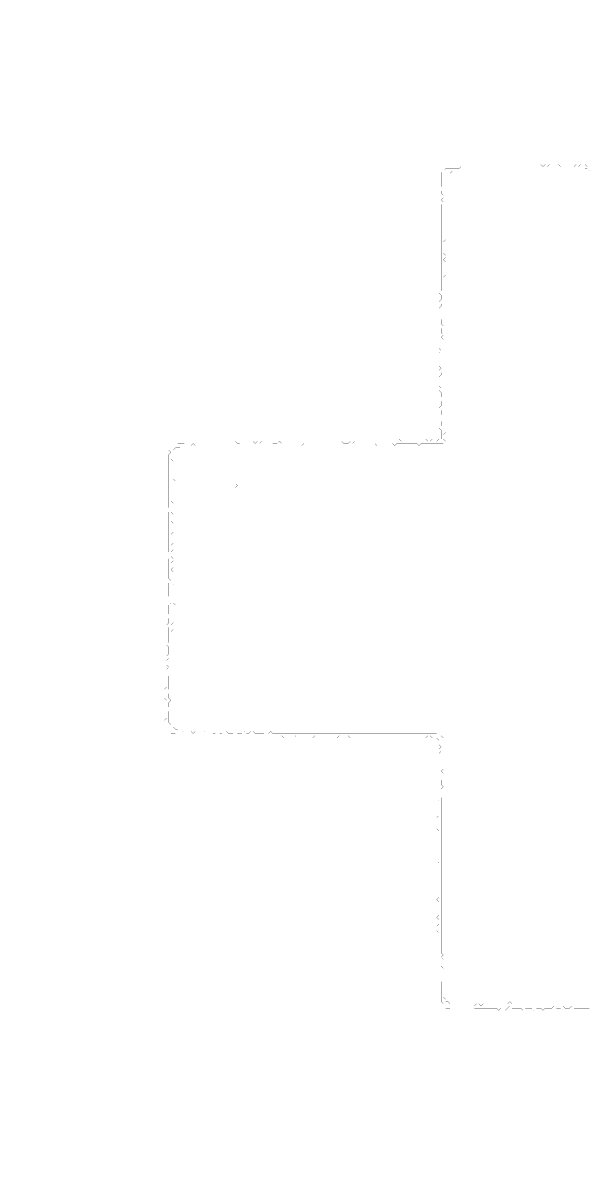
# Model space of a CAD drawing. Header units: metres. Extents: x 0 to 4981, y -4981 to 0.
# Drawn here: x 0 to 2490, y -4981 to 0 of the extents above; entities that cross this region are included whole.
import ezdxf

# ---------------------------------------------------------------- set-up
doc = ezdxf.new("R2010")
doc.units = ezdxf.units.M
doc.layers.add('conductor', color=1, linetype='Continuous')
doc.layers.add('substrate', color=5, linetype='Continuous')

msp = doc.modelspace()

# ---------------------------------------------------------------- linework, layer by layer
at = {"layer": 'conductor', "const_width": 0.5}
msp.add_lwpolyline([(2495, -653), (2485.3, -643.2), (2475.5, -643.2), (2465.8, -653), (2456, -653), (2446.3, -653), (2436.5, -653), (2426.8, -653), (2417, -653), (2407.3, -653), (2397.5, -653), (2387.8, -653), (2378, -653), (2368.3, -653), (2358.6, -653), (2348.8, -653), (2339.1, -653), (2329.3, -653), (2319.6, -653), (2309.8, -653), (2300.1, -653), (2290.3, -653), (2280.6, -653), (2270.8, -653), (2261.1, -653), (2251.3, -653), (2241.6, -653), (2231.9, -653), (2222.1, -653), (2212.4, -653), (2202.6, -653), (2192.9, -653), (2183.1, -653), (2173.4, -653), (2163.6, -653), (2153.9, -653), (2144.1, -653), (2134.4, -653), (2124.6, -653), (2114.9, -653), (2105.2, -653), (2095.4, -653), (2085.7, -653), (2075.9, -653), (2066.2, -653), (2056.4, -653), (2046.7, -653), (2036.9, -653), (2027.2, -653), (2017.4, -653), (2007.7, -653), (1997.9, -653), (1988.2, -653), (1978.5, -653), (1968.7, -653), (1959, -653), (1949.2, -653), (1939.5, -653), (1929.7, -653), (1920, -653), (1910.2, -653), (1900.5, -653), (1890.7, -653), (1881, -662.7), (1871.2, -662.7), (1861.5, -662.7), (1861.5, -672.5), (1861.5, -682.2), (1861.5, -692), (1861.5, -701.7), (1861.5, -711.5), (1861.5, -721.2), (1861.5, -731), (1861.5, -740.7), (1861.5, -750.4), (1861.5, -760.2), (1861.5, -769.9), (1861.5, -779.7), (1861.5, -789.4), (1861.5, -799.2), (1861.5, -808.9), (1861.5, -818.7), (1861.5, -828.4), (1861.5, -838.2), (1861.5, -847.9), (1861.5, -857.7), (1861.5, -867.4), (1861.5, -877.1), (1861.5, -886.9), (1861.5, -896.6), (1861.5, -906.4), (1861.5, -916.1), (1861.5, -925.9), (1861.5, -935.6), (1861.5, -945.4), (1861.5, -955.1), (1851.8, -964.9), (1861.5, -974.6), (1861.5, -984.4), (1861.5, -994.1), (1851.8, -1003.8), (1851.8, -1013.6), (1861.5, -1023.3), (1861.5, -1033.1), (1851.8, -1042.8), (1861.5, -1052.6), (1861.5, -1062.3), (1861.5, -1072.1), (1861.5, -1081.8), (1861.5, -1091.6), (1861.5, -1101.3), (1861.5, -1111.1), (1851.8, -1120.8), (1851.8, -1130.5), (1851.8, -1140.3), (1861.5, -1150), (1851.8, -1159.8), (1851.8, -1169.5), (1851.8, -1179.3), (1851.8, -1189), (1851.8, -1198.8), (1851.8, -1208.5), (1851.8, -1218.3), (1851.8, -1228), (1851.8, -1237.8), (1851.8, -1247.5), (1851.8, -1257.2), (1851.8, -1267), (1851.8, -1276.7), (1842, -1286.5), (1851.8, -1296.2), (1842, -1306), (1842, -1315.7), (1842, -1325.5), (1851.8, -1335.2), (1842, -1345), (1842, -1354.7), (1842, -1364.5), (1851.8, -1374.2), (1842, -1383.9), (1851.8, -1393.7), (1851.8, -1403.4), (1851.8, -1413.2), (1851.8, -1422.9), (1851.8, -1432.7), (1851.8, -1442.4), (1851.8, -1452.2), (1851.8, -1461.9), (1851.8, -1471.7), (1851.8, -1481.4), (1851.8, -1491.2), (1851.8, -1500.9), (1851.8, -1510.6), (1851.8, -1520.4), (1851.8, -1530.1), (1851.8, -1539.9), (1851.8, -1549.6), (1851.8, -1559.4), (1851.8, -1569.1), (1851.8, -1578.9), (1851.8, -1588.6), (1851.8, -1598.4), (1851.8, -1608.1), (1851.8, -1617.9), (1851.8, -1627.6), (1851.8, -1637.3), (1851.8, -1647.1), (1851.8, -1656.8), (1851.8, -1666.6), (1851.8, -1676.3), (1851.8, -1686.1), (1851.8, -1695.8), (1851.8, -1705.6), (1851.8, -1715.3), (1851.8, -1725.1), (1851.8, -1734.8), (1851.8, -1744.6), (1851.8, -1754.3), (1851.8, -1764), (1851.8, -1773.8), (1851.8, -1783.5), (1851.8, -1793.3), (1861.5, -1803), (1851.8, -1812.8), (1851.8, -1822.5), (1851.8, -1832.3), (1861.5, -1842), (1851.8, -1851.8), (1842, -1851.8), (1832.3, -1851.8), (1822.5, -1851.8), (1812.8, -1851.8), (1803, -1851.8), (1793.3, -1851.8), (1783.5, -1851.8), (1773.8, -1851.8), (1764, -1851.8), (1754.3, -1851.8), (1744.6, -1861.5), (1734.8, -1851.8), (1725.1, -1851.8), (1715.3, -1851.8), (1705.6, -1851.8), (1695.8, -1851.8), (1686.1, -1851.8), (1676.3, -1851.8), (1666.6, -1851.8), (1656.8, -1851.8), (1647.1, -1851.8), (1637.3, -1861.5), (1627.6, -1851.8), (1617.9, -1861.5), (1608.1, -1861.5), (1598.4, -1861.5), (1588.6, -1861.5), (1578.9, -1861.5), (1569.1, -1861.5), (1559.4, -1861.5), (1549.6, -1851.8), (1539.9, -1861.5), (1530.1, -1861.5), (1520.4, -1861.5), (1510.6, -1861.5), (1500.9, -1861.5), (1491.2, -1861.5), (1481.4, -1861.5), (1471.7, -1861.5), (1461.9, -1861.5), (1452.2, -1861.5), (1442.4, -1861.5), (1432.7, -1861.5), (1422.9, -1861.5), (1413.2, -1861.5), (1403.4, -1861.5), (1393.7, -1861.5), (1383.9, -1861.5), (1374.2, -1861.5), (1364.5, -1861.5), (1354.7, -1861.5), (1345, -1861.5), (1335.2, -1861.5), (1325.5, -1861.5), (1315.7, -1861.5), (1306, -1861.5), (1296.2, -1861.5), (1286.5, -1861.5), (1276.7, -1861.5), (1267, -1861.5), (1257.2, -1861.5), (1247.5, -1861.5), (1237.8, -1851.8), (1228, -1861.5), (1218.3, -1861.5), (1208.5, -1861.5), (1198.8, -1861.5), (1189, -1861.5), (1179.3, -1861.5), (1169.5, -1861.5), (1159.8, -1861.5), (1150, -1861.5), (1140.3, -1861.5), (1130.5, -1861.5), (1120.8, -1861.5), (1111.1, -1861.5), (1101.3, -1861.5), (1091.6, -1861.5), (1081.8, -1861.5), (1072.1, -1861.5), (1062.3, -1861.5), (1052.6, -1861.5), (1042.8, -1861.5), (1033.1, -1861.5), (1023.3, -1861.5), (1013.6, -1861.5), (1003.8, -1861.5), (994.1, -1861.5), (984.4, -1861.5), (974.6, -1861.5), (964.9, -1861.5), (955.1, -1861.5), (945.4, -1861.5), (935.6, -1861.5), (925.9, -1861.5), (916.1, -1861.5), (906.4, -1861.5), (896.6, -1861.5), (886.9, -1861.5), (877.1, -1861.5), (867.4, -1861.5), (857.7, -1861.5), (847.9, -1861.5), (838.2, -1861.5), (828.4, -1861.5), (818.7, -1861.5), (808.9, -1861.5), (799.2, -1861.5), (789.4, -1861.5), (779.7, -1861.5), (769.9, -1861.5), (760.2, -1861.5), (750.4, -1851.8), (740.7, -1861.5), (731, -1861.5), (721.2, -1861.5), (711.5, -1861.5), (701.7, -1861.5), (692, -1871.2), (682.2, -1871.2), (672.5, -1871.2), (662.7, -1881), (662.7, -1890.7), (662.7, -1900.5), (653, -1910.2), (653, -1920), (662.7, -1929.7), (662.7, -1939.5), (662.7, -1949.2), (662.7, -1959), (662.7, -1968.7), (662.7, -1978.5), (662.7, -1988.2), (662.7, -1997.9), (662.7, -2007.7), (672.5, -2017.4), (662.7, -2027.2), (662.7, -2036.9), (662.7, -2046.7), (662.7, -2056.4), (662.7, -2066.2), (662.7, -2075.9), (662.7, -2085.7), (653, -2095.4), (653, -2105.2), (662.7, -2114.9), (662.7, -2124.6), (662.7, -2134.4), (662.7, -2144.1), (653, -2153.9), (662.7, -2163.6), (653, -2173.4), (653, -2183.1), (653, -2192.9), (662.7, -2202.6), (662.7, -2212.4), (662.7, -2222.1), (662.7, -2231.9), (662.7, -2241.6), (653, -2251.3), (653, -2261.1), (662.7, -2270.8), (662.7, -2280.6), (662.7, -2290.3), (653, -2300.1), (653, -2309.8), (662.7, -2319.6), (653, -2329.3), (653, -2339.1), (653, -2348.8), (662.7, -2358.6), (662.7, -2368.3), (653, -2378), (653, -2387.8), (662.7, -2397.5), (653, -2407.3), (662.7, -2417), (662.7, -2426.8), (662.7, -2436.5), (662.7, -2446.3), (662.7, -2456), (672.5, -2465.8), (662.7, -2475.5), (662.7, -2485.3), (662.7, -2495), (662.7, -2504.7), (662.7, -2514.5), (662.7, -2524.2), (662.7, -2534), (662.7, -2543.7), (662.7, -2553.5), (672.5, -2563.2), (662.7, -2573), (662.7, -2582.7), (662.7, -2592.5), (662.7, -2602.2), (662.7, -2612), (662.7, -2621.7), (662.7, -2631.4), (662.7, -2641.2), (653, -2650.9), (653, -2660.7), (662.7, -2670.4), (653, -2680.2), (653, -2689.9), (653, -2699.7), (653, -2709.4), (653, -2719.2), (653, -2728.9), (653, -2738.7), (653, -2748.4), (653, -2758.1), (653, -2767.9), (653, -2777.6), (653, -2787.4), (653, -2797.1), (653, -2806.9), (653, -2816.6), (653, -2826.4), (653, -2836.1), (653, -2845.9), (653, -2855.6), (653, -2865.4), (643.2, -2875.1), (643.2, -2884.8), (643.2, -2894.6), (643.2, -2904.3), (643.2, -2914.1), (643.2, -2923.8), (643.2, -2933.6), (653, -2943.3), (643.2, -2953.1), (643.2, -2962.8), (643.2, -2972.6), (653, -2982.3), (643.2, -2992.1), (643.2, -3001.8), (643.2, -3011.5), (653, -3021.3), (643.2, -3031), (643.2, -3040.8), (643.2, -3050.5), (643.2, -3060.3), (643.2, -3070), (643.2, -3079.8), (653, -3089.5), (653, -3099.3), (653, -3109), (662.7, -3099.3), (672.5, -3109), (682.2, -3109), (692, -3118.8), (701.7, -3118.8), (711.5, -3128.5), (721.2, -3118.8), (731, -3118.8), (740.7, -3118.8), (750.4, -3128.5), (760.2, -3118.8), (769.9, -3118.8), (779.7, -3118.8), (789.4, -3128.5), (799.2, -3118.8), (808.9, -3118.8), (818.7, -3118.8), (828.4, -3118.8), (838.2, -3128.5), (847.9, -3128.5), (857.7, -3118.8), (867.4, -3128.5), (877.1, -3128.5), (886.9, -3118.8), (896.6, -3118.8), (906.4, -3128.5), (916.1, -3128.5), (925.9, -3128.5), (935.6, -3118.8), (945.4, -3128.5), (955.1, -3128.5), (964.9, -3128.5), (974.6, -3118.8), (984.4, -3128.5), (994.1, -3128.5), (1003.8, -3118.8), (1013.6, -3118.8), (1023.3, -3128.5), (1033.1, -3128.5), (1042.8, -3128.5), (1052.6, -3128.5), (1062.3, -3128.5), (1072.1, -3118.8), (1081.8, -3128.5), (1091.6, -3118.8), (1101.3, -3128.5), (1111.1, -3128.5), (1120.8, -3128.5), (1130.5, -3128.5), (1140.3, -3128.5), (1150, -3128.5), (1159.8, -3128.5), (1169.5, -3128.5), (1179.3, -3128.5), (1189, -3128.5), (1198.8, -3128.5), (1208.5, -3128.5), (1218.3, -3128.5), (1228, -3128.5), (1237.8, -3128.5), (1247.5, -3128.5), (1257.2, -3128.5), (1267, -3128.5), (1276.7, -3128.5), (1286.5, -3128.5), (1296.2, -3128.5), (1306, -3128.5), (1315.7, -3128.5), (1325.5, -3128.5), (1335.2, -3128.5), (1345, -3128.5), (1354.7, -3128.5), (1364.5, -3128.5), (1374.2, -3128.5), (1383.9, -3128.5), (1393.7, -3128.5), (1403.4, -3128.5), (1413.2, -3128.5), (1422.9, -3128.5), (1432.7, -3128.5), (1442.4, -3128.5), (1452.2, -3128.5), (1461.9, -3128.5), (1471.7, -3128.5), (1481.4, -3128.5), (1491.2, -3128.5), (1500.9, -3128.5), (1510.6, -3128.5), (1520.4, -3128.5), (1530.1, -3128.5), (1539.9, -3128.5), (1549.6, -3128.5), (1559.4, -3128.5), (1569.1, -3128.5), (1578.9, -3128.5), (1588.6, -3128.5), (1598.4, -3128.5), (1608.1, -3128.5), (1617.9, -3128.5), (1627.6, -3128.5), (1637.3, -3128.5), (1647.1, -3128.5), (1656.8, -3128.5), (1666.6, -3128.5), (1676.3, -3128.5), (1686.1, -3128.5), (1695.8, -3128.5), (1705.6, -3128.5), (1715.3, -3128.5), (1725.1, -3128.5), (1734.8, -3128.5), (1744.6, -3128.5), (1754.3, -3128.5), (1764, -3128.5), (1773.8, -3128.5), (1783.5, -3128.5), (1793.3, -3128.5), (1803, -3128.5), (1812.8, -3128.5), (1822.5, -3128.5), (1832.3, -3138.2), (1842, -3138.2), (1851.8, -3148), (1851.8, -3157.7), (1851.8, -3167.5), (1851.8, -3177.2), (1851.8, -3187), (1851.8, -3196.7), (1851.8, -3206.5), (1851.8, -3216.2), (1851.8, -3226), (1851.8, -3235.7), (1851.8, -3245.4), (1842, -3255.2), (1851.8, -3264.9), (1851.8, -3274.7), (1851.8, -3284.4), (1842, -3294.2), (1851.8, -3303.9), (1842, -3313.7), (1851.8, -3323.4), (1842, -3333.2), (1842, -3342.9), (1842, -3352.7), (1851.8, -3362.4), (1842, -3372.1), (1851.8, -3381.9), (1851.8, -3391.6), (1851.8, -3401.4), (1842, -3411.1), (1842, -3420.9), (1842, -3430.6), (1842, -3440.4), (1842, -3450.1), (1842, -3459.9), (1842, -3469.6), (1842, -3479.4), (1842, -3489.1), (1842, -3498.8), (1842, -3508.6), (1842, -3518.3), (1842, -3528.1), (1842, -3537.8), (1842, -3547.6), (1842, -3557.3), (1842, -3567.1), (1842, -3576.8), (1842, -3586.6), (1842, -3596.3), (1842, -3606.1), (1842, -3615.8), (1842, -3625.5), (1842, -3635.3), (1842, -3645), (1842, -3654.8), (1842, -3664.5), (1842, -3674.3), (1842, -3684), (1842, -3693.8), (1842, -3703.5), (1842, -3713.3), (1842, -3723), (1842, -3732.8), (1842, -3742.5), (1842, -3752.2), (1842, -3762), (1842, -3771.7), (1842, -3781.5), (1842, -3791.2), (1842, -3801), (1842, -3810.7), (1842, -3820.5), (1842, -3830.2), (1842, -3840), (1842, -3849.7), (1842, -3859.5), (1842, -3869.2), (1842, -3878.9), (1842, -3888.7), (1842, -3898.4), (1842, -3908.2), (1842, -3917.9), (1842, -3927.7), (1842, -3937.4), (1842, -3947.2), (1842, -3956.9), (1842, -3966.7), (1842, -3976.4), (1842, -3986.2), (1842, -3995.9), (1842, -4005.6), (1842, -4015.4), (1842, -4025.1), (1842, -4034.9), (1842, -4044.6), (1842, -4054.4), (1842, -4064.1), (1842, -4073.9), (1842, -4083.6), (1842, -4093.4), (1851.8, -4103.1), (1842, -4112.9), (1851.8, -4122.6), (1851.8, -4132.3), (1851.8, -4142.1), (1842, -4151.8), (1851.8, -4161.6), (1851.8, -4171.3), (1851.8, -4181.1), (1851.8, -4190.8), (1851.8, -4200.6), (1851.8, -4210.3), (1851.8, -4220.1), (1851.8, -4229.8), (1851.8, -4239.6), (1851.8, -4249.3), (1851.8, -4259), (1851.8, -4268.8), (1851.8, -4278.5), (1851.8, -4288.3), (1861.5, -4298), (1861.5, -4307.8), (1871.2, -4307.8), (1881, -4317.5), (1881, -4327.3), (1890.7, -4327.3), (1900.5, -4327.3), (1910.2, -4327.3), (1920, -4327.3), (1929.7, -4327.3), (1939.5, -4327.3), (1949.2, -4327.3), (1959, -4337), (1968.7, -4327.3), (1978.5, -4327.3), (1988.2, -4327.3), (1997.9, -4317.5), (2007.7, -4317.5), (2017.4, -4327.3), (2027.2, -4317.5), (2036.9, -4317.5), (2046.7, -4317.5), (2056.4, -4317.5), (2066.2, -4317.5), (2075.9, -4317.5), (2085.7, -4317.5), (2095.4, -4317.5), (2105.2, -4317.5), (2114.9, -4317.5), (2124.6, -4317.5), (2134.4, -4317.5), (2144.1, -4307.8), (2153.9, -4317.5), (2163.6, -4317.5), (2173.4, -4317.5), (2183.1, -4317.5), (2192.9, -4317.5), (2202.6, -4317.5), (2212.4, -4317.5), (2222.1, -4317.5), (2231.9, -4317.5), (2241.6, -4317.5), (2251.3, -4317.5), (2261.1, -4317.5), (2270.8, -4317.5), (2280.6, -4327.3), (2290.3, -4327.3), (2300.1, -4317.5), (2309.8, -4317.5), (2319.6, -4317.5), (2329.3, -4317.5), (2339.1, -4317.5), (2348.8, -4317.5), (2358.6, -4317.5), (2368.3, -4317.5), (2378, -4317.5), (2387.8, -4317.5), (2397.5, -4317.5), (2407.3, -4317.5), (2417, -4317.5), (2426.8, -4317.5), (2436.5, -4317.5), (2446.3, -4317.5), (2456, -4307.8), (2465.8, -4317.5), (2475.5, -4317.5), (2485.3, -4317.5), (2495, -4317.5)], dxfattribs=at)
msp.add_lwpolyline([(925.9, -2036.9), (935.6, -2027.2), (945.4, -2036.9), (935.6, -2046.7)], close=True, dxfattribs=at)
at = {"layer": 'substrate', "const_width": 0.5}
for points in [[(2495, 0), (2485.3, 0), (2475.5, 0), (2465.8, 0), (2456, 0), (2446.3, 0), (2436.5, 0), (2426.8, 0), (2417, 0), (2407.3, 0), (2397.5, 0), (2387.8, 0), (2378, 0), (2368.3, 0), (2358.6, 0), (2348.8, 0), (2339.1, 0), (2329.3, 0), (2319.6, 0), (2309.8, 0), (2300.1, 0), (2290.3, 0), (2280.6, 0), (2270.8, 0), (2261.1, 0), (2251.3, 0), (2241.6, 0), (2231.9, 0), (2222.1, 0), (2212.4, 0), (2202.6, 0), (2192.9, 0), (2183.1, 0), (2173.4, 0), (2163.6, 0), (2153.9, 0), (2144.1, 0), (2134.4, 0), (2124.6, 0), (2114.9, 0), (2105.2, 0), (2095.4, 0), (2085.7, 0), (2075.9, 0), (2066.2, 0), (2056.4, 0), (2046.7, 0), (2036.9, 0), (2027.2, 0), (2017.4, 0), (2007.7, 0), (1997.9, 0), (1988.2, 0), (1978.5, 0), (1968.7, 0), (1959, 0), (1949.2, 0), (1939.5, 0), (1929.7, 0), (1920, 0), (1910.2, 0), (1900.5, 0), (1890.7, 0), (1881, 0), (1871.2, 0), (1861.5, 0), (1851.8, 0), (1842, 0), (1832.3, 0), (1822.5, 0), (1812.8, 0), (1803, 0), (1793.3, 0), (1783.5, 0), (1773.8, 0), (1764, 0), (1754.3, 0), (1744.6, 0), (1734.8, 0), (1725.1, 0), (1715.3, 0), (1705.6, 0), (1695.8, 0), (1686.1, 0), (1676.3, 0), (1666.6, 0), (1656.8, 0), (1647.1, 0), (1637.3, 0), (1627.6, 0), (1617.9, 0), (1608.1, 0), (1598.4, 0), (1588.6, 0), (1578.9, 0), (1569.1, 0), (1559.4, 0), (1549.6, 0), (1539.9, 0), (1530.1, 0), (1520.4, 0), (1510.6, 0), (1500.9, 0), (1491.2, 0), (1481.4, 0), (1471.7, 0), (1461.9, 0), (1452.2, 0), (1442.4, 0), (1432.7, 0), (1422.9, 0), (1413.2, 0), (1403.4, 0), (1393.7, 0), (1383.9, 0), (1374.2, 0), (1364.5, 0), (1354.7, 0), (1345, 0), (1335.2, 0), (1325.5, 0), (1315.7, 0), (1306, 0), (1296.2, 0), (1286.5, 0), (1276.7, 0), (1267, 0), (1257.2, 0), (1247.5, 0), (1237.8, 0), (1228, 0), (1218.3, 0), (1208.5, 0), (1198.8, 0), (1189, 0), (1179.3, 0), (1169.5, 0), (1159.8, 0), (1150, 0), (1140.3, 0), (1130.5, 0), (1120.8, 0), (1111.1, 0), (1101.3, 0), (1091.6, 0), (1081.8, 0), (1072.1, 0), (1062.3, 0), (1052.6, 0), (1042.8, 0), (1033.1, 0), (1023.3, 0), (1013.6, 0), (1003.8, 0), (994.1, 0), (984.4, 0), (974.6, 0), (964.9, 0), (955.1, 0), (945.4, 0), (935.6, 0), (925.9, 0), (916.1, 0), (906.4, 0), (896.6, 0), (886.9, 0), (877.1, 0), (867.4, 0), (857.7, 0), (847.9, 0), (838.2, 0), (828.4, 0), (818.7, 0), (808.9, 0), (799.2, 0), (789.4, 0), (779.7, 0), (769.9, 0), (760.2, 0), (750.4, 0), (740.7, 0), (731, 0), (721.2, 0), (711.5, 0), (701.7, 0), (692, 0), (682.2, 0), (672.5, 0), (662.7, 0), (653, 0), (643.2, 0), (633.5, 0), (623.8, 0), (614, 0), (604.3, 0), (594.5, 0), (584.8, 0), (575, 0), (565.3, 0), (555.5, 0), (545.8, 0), (536, 0), (526.3, 0), (516.5, 0), (506.8, 0), (497.1, 0), (487.3, 0), (477.6, 0), (467.8, 0), (458.1, 0), (448.3, 0), (438.6, 0), (428.8, 0), (419.1, 0), (409.3, 0), (399.6, 0), (389.8, 0), (380.1, 0), (370.4, 0), (360.6, 0), (350.9, 0), (341.1, 0), (331.4, 0), (321.6, 0), (311.9, 0), (302.1, 0), (292.4, 0), (282.6, 0), (272.9, 0), (263.1, 0), (253.4, 0), (243.7, 0), (233.9, 0), (224.2, 0), (214.4, 0), (204.7, 0), (194.9, 0), (185.2, 0), (175.4, 0), (165.7, 0), (155.9, 0), (146.2, 0), (136.4, 0), (126.7, 0), (117, 0), (107.2, 0), (97.5, 0), (87.7, 0), (78, 0), (68.2, 0), (58.5, 0), (48.7, 0), (39, 0), (29.2, 0), (19.5, 0), (9.7, 0), (0, 0), (0, -9.7), (0, -19.5), (0, -29.2), (0, -39), (0, -48.7), (0, -58.5), (0, -68.2), (0, -78), (0, -87.7), (0, -97.5), (0, -107.2), (0, -117), (0, -126.7), (0, -136.4), (0, -146.2), (0, -155.9), (0, -165.7), (0, -175.4), (0, -185.2), (0, -194.9), (0, -204.7), (0, -214.4), (0, -224.2), (0, -233.9), (0, -243.7), (0, -253.4), (0, -263.1), (0, -272.9), (0, -282.6), (0, -292.4), (0, -302.1), (0, -311.9), (0, -321.6), (0, -331.4), (0, -341.1), (0, -350.9), (0, -360.6), (0, -370.4), (0, -380.1), (0, -389.8), (0, -399.6), (0, -409.3), (0, -419.1), (0, -428.8), (0, -438.6), (0, -448.3), (0, -458.1), (0, -467.8), (0, -477.6), (0, -487.3), (0, -497.1), (0, -506.8), (0, -516.5), (0, -526.3), (0, -536), (0, -545.8), (0, -555.5), (0, -565.3), (0, -575), (0, -584.8), (0, -594.5), (0, -604.3), (0, -614), (0, -623.8), (0, -633.5), (0, -643.2), (0, -653), (0, -662.7), (0, -672.5), (0, -682.2), (0, -692), (0, -701.7), (0, -711.5), (0, -721.2), (0, -731), (0, -740.7), (0, -750.4), (0, -760.2), (0, -769.9), (0, -779.7), (0, -789.4), (0, -799.2), (0, -808.9), (0, -818.7), (0, -828.4), (0, -838.2), (0, -847.9), (0, -857.7), (0, -867.4), (0, -877.1), (0, -886.9), (0, -896.6), (0, -906.4), (0, -916.1), (0, -925.9), (0, -935.6), (0, -945.4), (0, -955.1), (0, -964.9), (0, -974.6), (0, -984.4), (0, -994.1), (0, -1003.8), (0, -1013.6), (0, -1023.3), (0, -1033.1), (0, -1042.8), (0, -1052.6), (0, -1062.3), (0, -1072.1), (0, -1081.8), (0, -1091.6), (0, -1101.3), (0, -1111.1), (0, -1120.8), (0, -1130.5), (0, -1140.3), (0, -1150), (0, -1159.8), (0, -1169.5), (0, -1179.3), (0, -1189), (0, -1198.8), (0, -1208.5), (0, -1218.3), (0, -1228), (0, -1237.8), (0, -1247.5), (0, -1257.2), (0, -1267), (0, -1276.7), (0, -1286.5), (0, -1296.2), (0, -1306), (0, -1315.7), (0, -1325.5), (0, -1335.2), (0, -1345), (0, -1354.7), (0, -1364.5), (0, -1374.2), (0, -1383.9), (0, -1393.7), (0, -1403.4), (0, -1413.2), (0, -1422.9), (0, -1432.7), (0, -1442.4), (0, -1452.2), (0, -1461.9), (0, -1471.7), (0, -1481.4), (0, -1491.2), (0, -1500.9), (0, -1510.6), (0, -1520.4), (0, -1530.1), (0, -1539.9), (0, -1549.6), (0, -1559.4), (0, -1569.1), (0, -1578.9), (0, -1588.6), (0, -1598.4), (0, -1608.1), (0, -1617.9), (0, -1627.6), (0, -1637.3), (0, -1647.1), (0, -1656.8), (0, -1666.6), (0, -1676.3), (0, -1686.1), (0, -1695.8), (0, -1705.6), (0, -1715.3), (0, -1725.1), (0, -1734.8), (0, -1744.6), (0, -1754.3), (0, -1764), (0, -1773.8), (0, -1783.5), (0, -1793.3), (0, -1803), (0, -1812.8), (0, -1822.5), (0, -1832.3), (0, -1842), (0, -1851.8), (0, -1861.5), (0, -1871.2), (0, -1881), (0, -1890.7), (0, -1900.5), (0, -1910.2), (0, -1920), (0, -1929.7), (0, -1939.5), (0, -1949.2), (0, -1959), (0, -1968.7), (0, -1978.5), (0, -1988.2), (0, -1997.9), (0, -2007.7), (0, -2017.4), (0, -2027.2), (0, -2036.9), (0, -2046.7), (0, -2056.4), (0, -2066.2), (0, -2075.9), (0, -2085.7), (0, -2095.4), (0, -2105.2), (0, -2114.9), (0, -2124.6), (0, -2134.4), (0, -2144.1), (0, -2153.9), (0, -2163.6), (0, -2173.4), (0, -2183.1), (0, -2192.9), (0, -2202.6), (0, -2212.4), (0, -2222.1), (0, -2231.9), (0, -2241.6), (0, -2251.3), (0, -2261.1), (0, -2270.8), (0, -2280.6), (0, -2290.3), (0, -2300.1), (0, -2309.8), (0, -2319.6), (0, -2329.3), (0, -2339.1), (0, -2348.8), (0, -2358.6), (0, -2368.3), (0, -2378), (0, -2387.8), (0, -2397.5), (0, -2407.3), (0, -2417), (0, -2426.8), (0, -2436.5), (0, -2446.3), (0, -2456), (0, -2465.8), (0, -2475.5), (0, -2485.3), (0, -2495), (0, -2504.7), (0, -2514.5), (0, -2524.2), (0, -2534), (0, -2543.7), (0, -2553.5), (0, -2563.2), (0, -2573), (0, -2582.7), (0, -2592.5), (0, -2602.2), (0, -2612), (0, -2621.7), (0, -2631.4), (0, -2641.2), (0, -2650.9), (0, -2660.7), (0, -2670.4), (0, -2680.2), (0, -2689.9), (0, -2699.7), (0, -2709.4), (0, -2719.2), (0, -2728.9), (0, -2738.7), (0, -2748.4), (0, -2758.1), (0, -2767.9), (0, -2777.6), (0, -2787.4), (0, -2797.1), (0, -2806.9), (0, -2816.6), (0, -2826.4), (0, -2836.1), (0, -2845.9), (0, -2855.6), (0, -2865.4), (0, -2875.1), (0, -2884.8), (0, -2894.6), (0, -2904.3), (0, -2914.1), (0, -2923.8), (0, -2933.6), (0, -2943.3), (0, -2953.1), (0, -2962.8), (0, -2972.6), (0, -2982.3), (0, -2992.1), (0, -3001.8), (0, -3011.5), (0, -3021.3), (0, -3031), (0, -3040.8), (0, -3050.5), (0, -3060.3), (0, -3070), (0, -3079.8), (0, -3089.5), (0, -3099.3), (0, -3109), (0, -3118.8), (0, -3128.5), (0, -3138.2), (0, -3148), (0, -3157.7), (0, -3167.5), (0, -3177.2), (0, -3187), (0, -3196.7), (0, -3206.5), (0, -3216.2), (0, -3226), (0, -3235.7), (0, -3245.4), (0, -3255.2), (0, -3264.9), (0, -3274.7), (0, -3284.4), (0, -3294.2), (0, -3303.9), (0, -3313.7), (0, -3323.4), (0, -3333.2), (0, -3342.9), (0, -3352.7), (0, -3362.4), (0, -3372.1), (0, -3381.9), (0, -3391.6), (0, -3401.4), (0, -3411.1), (0, -3420.9), (0, -3430.6), (0, -3440.4), (0, -3450.1), (0, -3459.9), (0, -3469.6), (0, -3479.4), (0, -3489.1), (0, -3498.8), (0, -3508.6), (0, -3518.3), (0, -3528.1), (0, -3537.8), (0, -3547.6), (0, -3557.3), (0, -3567.1), (0, -3576.8), (0, -3586.6), (0, -3596.3), (0, -3606.1), (0, -3615.8), (0, -3625.5), (0, -3635.3), (0, -3645), (0, -3654.8), (0, -3664.5), (0, -3674.3), (0, -3684), (0, -3693.8), (0, -3703.5), (0, -3713.3), (0, -3723), (0, -3732.8), (0, -3742.5), (0, -3752.2), (0, -3762), (0, -3771.7), (0, -3781.5), (0, -3791.2), (0, -3801), (0, -3810.7), (0, -3820.5), (0, -3830.2), (0, -3840), (0, -3849.7), (0, -3859.5), (0, -3869.2), (0, -3878.9), (0, -3888.7), (0, -3898.4), (0, -3908.2), (0, -3917.9), (0, -3927.7), (0, -3937.4), (0, -3947.2), (0, -3956.9), (0, -3966.7), (0, -3976.4), (0, -3986.2), (0, -3995.9), (0, -4005.6), (0, -4015.4), (0, -4025.1), (0, -4034.9), (0, -4044.6), (0, -4054.4), (0, -4064.1), (0, -4073.9), (0, -4083.6), (0, -4093.4), (0, -4103.1), (0, -4112.9), (0, -4122.6), (0, -4132.3), (0, -4142.1), (0, -4151.8), (0, -4161.6), (0, -4171.3), (0, -4181.1), (0, -4190.8), (0, -4200.6), (0, -4210.3), (0, -4220.1), (0, -4229.8), (0, -4239.6), (0, -4249.3), (0, -4259), (0, -4268.8), (0, -4278.5), (0, -4288.3), (0, -4298), (0, -4307.8), (0, -4317.5), (0, -4327.3), (0, -4337), (0, -4346.8), (0, -4356.5), (0, -4366.2), (0, -4376), (0, -4385.7), (0, -4395.5), (0, -4405.2), (0, -4415), (0, -4424.7), (0, -4434.5), (0, -4444.2), (0, -4454), (0, -4463.7), (0, -4473.5), (0, -4483.2), (0, -4492.9), (0, -4502.7), (0, -4512.4), (0, -4522.2), (0, -4531.9), (0, -4541.7), (0, -4551.4), (0, -4561.2), (0, -4570.9), (0, -4580.7), (0, -4590.4), (0, -4600.2), (0, -4609.9), (0, -4619.6), (0, -4629.4), (0, -4639.1), (0, -4648.9), (0, -4658.6), (0, -4668.4), (0, -4678.1), (0, -4687.9), (0, -4697.6), (0, -4707.4), (0, -4717.1), (0, -4726.9), (0, -4736.6), (0, -4746.3), (0, -4756.1), (0, -4765.8), (0, -4775.6), (0, -4785.3), (0, -4795.1), (0, -4804.8), (0, -4814.6), (0, -4824.3), (0, -4834.1), (0, -4843.8), (0, -4853.6), (0, -4863.3), (0, -4873), (0, -4882.8), (0, -4892.5), (0, -4902.3), (0, -4912), (0, -4921.8), (0, -4931.5), (0, -4941.3), (0, -4951), (0, -4960.8), (0, -4970.5), (0, -4980.3), (9.7, -4980.3), (19.5, -4980.3), (29.2, -4980.3), (39, -4980.3), (48.7, -4980.3), (58.5, -4980.3), (68.2, -4980.3), (78, -4980.3), (87.7, -4980.3), (97.5, -4980.3), (107.2, -4980.3), (117, -4980.3), (126.7, -4980.3), (136.4, -4980.3), (146.2, -4980.3), (155.9, -4980.3), (165.7, -4980.3), (175.4, -4980.3), (185.2, -4980.3), (194.9, -4980.3), (204.7, -4980.3), (214.4, -4980.3), (224.2, -4980.3), (233.9, -4980.3), (243.7, -4980.3), (253.4, -4980.3), (263.1, -4980.3), (272.9, -4980.3), (282.6, -4980.3), (292.4, -4980.3), (302.1, -4980.3), (311.9, -4980.3), (321.6, -4980.3), (331.4, -4980.3), (341.1, -4980.3), (350.9, -4980.3), (360.6, -4980.3), (370.4, -4980.3), (380.1, -4980.3), (389.8, -4980.3), (399.6, -4980.3), (409.3, -4980.3), (419.1, -4980.3), (428.8, -4980.3), (438.6, -4980.3), (448.3, -4980.3), (458.1, -4980.3), (467.8, -4980.3), (477.6, -4980.3), (487.3, -4980.3), (497.1, -4980.3), (506.8, -4980.3), (516.5, -4980.3), (526.3, -4980.3), (536, -4980.3), (545.8, -4980.3), (555.5, -4980.3), (565.3, -4980.3), (575, -4980.3), (584.8, -4980.3), (594.5, -4980.3), (604.3, -4980.3), (614, -4980.3), (623.8, -4980.3), (633.5, -4980.3), (643.2, -4980.3), (653, -4980.3), (662.7, -4980.3), (672.5, -4980.3), (682.2, -4980.3), (692, -4980.3), (701.7, -4980.3), (711.5, -4980.3), (721.2, -4980.3), (731, -4980.3), (740.7, -4980.3), (750.4, -4980.3), (760.2, -4980.3), (769.9, -4980.3), (779.7, -4980.3), (789.4, -4980.3), (799.2, -4980.3), (808.9, -4980.3), (818.7, -4980.3), (828.4, -4980.3), (838.2, -4980.3), (847.9, -4980.3), (857.7, -4980.3), (867.4, -4980.3), (877.1, -4980.3), (886.9, -4980.3), (896.6, -4980.3), (906.4, -4980.3), (916.1, -4980.3), (925.9, -4980.3), (935.6, -4980.3), (945.4, -4980.3), (955.1, -4980.3), (964.9, -4980.3), (974.6, -4980.3), (984.4, -4980.3), (994.1, -4980.3), (1003.8, -4980.3), (1013.6, -4980.3), (1023.3, -4980.3), (1033.1, -4980.3), (1042.8, -4980.3), (1052.6, -4980.3), (1062.3, -4980.3), (1072.1, -4980.3), (1081.8, -4980.3), (1091.6, -4980.3), (1101.3, -4980.3), (1111.1, -4980.3), (1120.8, -4980.3), (1130.5, -4980.3), (1140.3, -4980.3), (1150, -4980.3), (1159.8, -4980.3), (1169.5, -4980.3), (1179.3, -4980.3), (1189, -4980.3), (1198.8, -4980.3), (1208.5, -4980.3), (1218.3, -4980.3), (1228, -4980.3), (1237.8, -4980.3), (1247.5, -4980.3), (1257.2, -4980.3), (1267, -4980.3), (1276.7, -4980.3), (1286.5, -4980.3), (1296.2, -4980.3), (1306, -4980.3), (1315.7, -4980.3), (1325.5, -4980.3), (1335.2, -4980.3), (1345, -4980.3), (1354.7, -4980.3), (1364.5, -4980.3), (1374.2, -4980.3), (1383.9, -4980.3), (1393.7, -4980.3), (1403.4, -4980.3), (1413.2, -4980.3), (1422.9, -4980.3), (1432.7, -4980.3), (1442.4, -4980.3), (1452.2, -4980.3), (1461.9, -4980.3), (1471.7, -4980.3), (1481.4, -4980.3), (1491.2, -4980.3), (1500.9, -4980.3), (1510.6, -4980.3), (1520.4, -4980.3), (1530.1, -4980.3), (1539.9, -4980.3), (1549.6, -4980.3), (1559.4, -4980.3), (1569.1, -4980.3), (1578.9, -4980.3), (1588.6, -4980.3), (1598.4, -4980.3), (1608.1, -4980.3), (1617.9, -4980.3), (1627.6, -4980.3), (1637.3, -4980.3), (1647.1, -4980.3), (1656.8, -4980.3), (1666.6, -4980.3), (1676.3, -4980.3), (1686.1, -4980.3), (1695.8, -4980.3), (1705.6, -4980.3), (1715.3, -4980.3), (1725.1, -4980.3), (1734.8, -4980.3), (1744.6, -4980.3), (1754.3, -4980.3), (1764, -4980.3), (1773.8, -4980.3), (1783.5, -4980.3), (1793.3, -4980.3), (1803, -4980.3), (1812.8, -4980.3), (1822.5, -4980.3), (1832.3, -4980.3), (1842, -4980.3), (1851.8, -4980.3), (1861.5, -4980.3), (1871.2, -4980.3), (1881, -4980.3), (1890.7, -4980.3), (1900.5, -4980.3), (1910.2, -4980.3), (1920, -4980.3), (1929.7, -4980.3), (1939.5, -4980.3), (1949.2, -4980.3), (1959, -4980.3), (1968.7, -4980.3), (1978.5, -4980.3), (1988.2, -4980.3), (1997.9, -4980.3), (2007.7, -4980.3), (2017.4, -4980.3), (2027.2, -4980.3), (2036.9, -4980.3), (2046.7, -4980.3), (2056.4, -4980.3), (2066.2, -4980.3), (2075.9, -4980.3), (2085.7, -4980.3), (2095.4, -4980.3), (2105.2, -4980.3), (2114.9, -4980.3), (2124.6, -4980.3), (2134.4, -4980.3), (2144.1, -4980.3), (2153.9, -4980.3), (2163.6, -4980.3), (2173.4, -4980.3), (2183.1, -4980.3), (2192.9, -4980.3), (2202.6, -4980.3), (2212.4, -4980.3), (2222.1, -4980.3), (2231.9, -4980.3), (2241.6, -4980.3), (2251.3, -4980.3), (2261.1, -4980.3), (2270.8, -4980.3), (2280.6, -4980.3), (2290.3, -4980.3), (2300.1, -4980.3), (2309.8, -4980.3), (2319.6, -4980.3), (2329.3, -4980.3), (2339.1, -4980.3), (2348.8, -4980.3), (2358.6, -4980.3), (2368.3, -4980.3), (2378, -4980.3), (2387.8, -4980.3), (2397.5, -4980.3), (2407.3, -4980.3), (2417, -4980.3), (2426.8, -4980.3), (2436.5, -4980.3), (2446.3, -4980.3), (2456, -4980.3), (2465.8, -4980.3), (2475.5, -4980.3), (2485.3, -4980.3), (2495, -4980.3)], [(2495, -4337), (2485.3, -4337), (2475.5, -4337), (2465.8, -4337), (2456, -4337), (2446.3, -4337), (2436.5, -4337), (2426.8, -4337), (2417, -4327.3), (2407.3, -4337), (2397.5, -4337), (2387.8, -4337), (2378, -4327.3), (2368.3, -4337), (2358.6, -4337), (2348.8, -4337), (2339.1, -4327.3), (2329.3, -4337), (2319.6, -4337), (2309.8, -4337), (2300.1, -4337), (2290.3, -4346.8), (2280.6, -4337), (2270.8, -4337), (2261.1, -4337), (2251.3, -4346.8), (2241.6, -4337), (2231.9, -4337), (2222.1, -4337), (2212.4, -4337), (2202.6, -4346.8), (2192.9, -4337), (2183.1, -4337), (2173.4, -4337), (2163.6, -4337), (2153.9, -4337), (2144.1, -4327.3), (2134.4, -4337), (2124.6, -4346.8), (2114.9, -4346.8), (2105.2, -4337), (2095.4, -4346.8), (2085.7, -4337), (2075.9, -4337), (2066.2, -4337), (2056.4, -4337), (2046.7, -4337), (2036.9, -4337), (2027.2, -4337), (2017.4, -4337), (2007.7, -4337), (1997.9, -4337), (1988.2, -4337), (1978.5, -4346.8), (1968.7, -4346.8), (1959, -4346.8), (1949.2, -4346.8), (1939.5, -4346.8), (1929.7, -4346.8), (1920, -4346.8), (1910.2, -4337), (1900.5, -4346.8), (1890.7, -4346.8), (1881, -4337), (1871.2, -4337), (1861.5, -4337), (1851.8, -4327.3), (1851.8, -4317.5), (1842, -4307.8), (1842, -4298), (1842, -4288.3), (1842, -4278.5), (1842, -4268.8), (1842, -4259), (1842, -4249.3), (1842, -4239.6), (1842, -4229.8), (1842, -4220.1), (1832.3, -4210.3), (1832.3, -4200.6), (1832.3, -4190.8), (1832.3, -4181.1), (1832.3, -4171.3), (1832.3, -4161.6), (1832.3, -4151.8), (1832.3, -4142.1), (1832.3, -4132.3), (1832.3, -4122.6), (1832.3, -4112.9), (1832.3, -4103.1), (1832.3, -4093.4), (1832.3, -4083.6), (1832.3, -4073.9), (1832.3, -4064.1), (1832.3, -4054.4), (1832.3, -4044.6), (1832.3, -4034.9), (1832.3, -4025.1), (1832.3, -4015.4), (1832.3, -4005.6), (1822.5, -3995.9), (1822.5, -3986.2), (1822.5, -3976.4), (1832.3, -3966.7), (1832.3, -3956.9), (1832.3, -3947.2), (1822.5, -3937.4), (1832.3, -3927.7), (1832.3, -3917.9), (1832.3, -3908.2), (1832.3, -3898.4), (1832.3, -3888.7), (1832.3, -3878.9), (1832.3, -3869.2), (1822.5, -3859.5), (1832.3, -3849.7), (1822.5, -3840), (1822.5, -3830.2), (1822.5, -3820.5), (1822.5, -3810.7), (1822.5, -3801), (1822.5, -3791.2), (1822.5, -3781.5), (1822.5, -3771.7), (1822.5, -3762), (1822.5, -3752.2), (1822.5, -3742.5), (1822.5, -3732.8), (1822.5, -3723), (1822.5, -3713.3), (1822.5, -3703.5), (1832.3, -3693.8), (1832.3, -3684), (1832.3, -3674.3), (1832.3, -3664.5), (1832.3, -3654.8), (1832.3, -3645), (1832.3, -3635.3), (1822.5, -3625.5), (1832.3, -3615.8), (1832.3, -3606.1), (1832.3, -3596.3), (1832.3, -3586.6), (1832.3, -3576.8), (1832.3, -3567.1), (1832.3, -3557.3), (1822.5, -3547.6), (1822.5, -3537.8), (1822.5, -3528.1), (1822.5, -3518.3), (1822.5, -3508.6), (1822.5, -3498.8), (1832.3, -3489.1), (1822.5, -3479.4), (1822.5, -3469.6), (1822.5, -3459.9), (1822.5, -3450.1), (1822.5, -3440.4), (1822.5, -3430.6), (1832.3, -3420.9), (1832.3, -3411.1), (1832.3, -3401.4), (1832.3, -3391.6), (1832.3, -3381.9), (1832.3, -3372.1), (1832.3, -3362.4), (1832.3, -3352.7), (1832.3, -3342.9), (1832.3, -3333.2), (1832.3, -3323.4), (1832.3, -3313.7), (1832.3, -3303.9), (1832.3, -3294.2), (1832.3, -3284.4), (1832.3, -3274.7), (1832.3, -3264.9), (1832.3, -3255.2), (1832.3, -3245.4), (1832.3, -3235.7), (1832.3, -3226), (1832.3, -3216.2), (1842, -3206.5), (1832.3, -3196.7), (1842, -3187), (1832.3, -3177.2), (1832.3, -3167.5), (1832.3, -3157.7), (1822.5, -3148), (1812.8, -3148), (1803, -3148), (1793.3, -3138.2), (1783.5, -3138.2), (1773.8, -3148), (1764, -3148), (1754.3, -3148), (1744.6, -3148), (1734.8, -3148), (1725.1, -3148), (1715.3, -3148), (1705.6, -3148), (1695.8, -3148), (1686.1, -3148), (1676.3, -3148), (1666.6, -3148), (1656.8, -3148), (1647.1, -3148), (1637.3, -3148), (1627.6, -3148), (1617.9, -3148), (1608.1, -3148), (1598.4, -3148), (1588.6, -3148), (1578.9, -3148), (1569.1, -3148), (1559.4, -3148), (1549.6, -3148), (1539.9, -3148), (1530.1, -3148), (1520.4, -3148), (1510.6, -3148), (1500.9, -3148), (1491.2, -3148), (1481.4, -3148), (1471.7, -3148), (1461.9, -3148), (1452.2, -3148), (1442.4, -3148), (1432.7, -3138.2), (1422.9, -3148), (1413.2, -3148), (1403.4, -3148), (1393.7, -3138.2), (1383.9, -3148), (1374.2, -3138.2), (1364.5, -3138.2), (1354.7, -3138.2), (1345, -3138.2), (1335.2, -3138.2), (1325.5, -3138.2), (1315.7, -3138.2), (1306, -3138.2), (1296.2, -3138.2), (1286.5, -3138.2), (1276.7, -3148), (1267, -3148), (1257.2, -3148), (1247.5, -3148), (1237.8, -3148), (1228, -3148), (1218.3, -3148), (1208.5, -3148), (1198.8, -3138.2), (1189, -3148), (1179.3, -3148), (1169.5, -3148), (1159.8, -3148), (1150, -3148), (1140.3, -3138.2), (1130.5, -3138.2), (1120.8, -3138.2), (1111.1, -3138.2), (1101.3, -3138.2), (1091.6, -3138.2), (1081.8, -3138.2), (1072.1, -3138.2), (1062.3, -3138.2), (1052.6, -3138.2), (1042.8, -3138.2), (1033.1, -3138.2), (1023.3, -3138.2), (1013.6, -3138.2), (1003.8, -3138.2), (994.1, -3138.2), (984.4, -3138.2), (974.6, -3138.2), (964.9, -3138.2), (955.1, -3138.2), (945.4, -3138.2), (935.6, -3138.2), (925.9, -3138.2), (916.1, -3138.2), (906.4, -3138.2), (896.6, -3138.2), (886.9, -3138.2), (877.1, -3138.2), (867.4, -3138.2), (857.7, -3138.2), (847.9, -3138.2), (838.2, -3138.2), (828.4, -3138.2), (818.7, -3138.2), (808.9, -3138.2), (799.2, -3138.2), (789.4, -3138.2), (779.7, -3138.2), (769.9, -3138.2), (760.2, -3138.2), (750.4, -3138.2), (740.7, -3138.2), (731, -3138.2), (721.2, -3138.2), (711.5, -3138.2), (701.7, -3138.2), (692, -3138.2), (682.2, -3138.2), (672.5, -3128.5), (662.7, -3128.5), (653, -3128.5), (643.2, -3118.8), (633.5, -3109), (633.5, -3099.3), (633.5, -3089.5), (633.5, -3079.8), (623.8, -3070), (633.5, -3060.3), (633.5, -3050.5), (633.5, -3040.8), (633.5, -3031), (633.5, -3021.3), (633.5, -3011.5), (633.5, -3001.8), (633.5, -2992.1), (633.5, -2982.3), (623.8, -2972.6), (633.5, -2962.8), (633.5, -2953.1), (633.5, -2943.3), (623.8, -2933.6), (633.5, -2923.8), (633.5, -2914.1), (633.5, -2904.3), (633.5, -2894.6), (633.5, -2884.8), (633.5, -2875.1), (633.5, -2865.4), (633.5, -2855.6), (633.5, -2845.9), (643.2, -2836.1), (633.5, -2826.4), (633.5, -2816.6), (633.5, -2806.9), (643.2, -2797.1), (633.5, -2787.4), (643.2, -2777.6), (643.2, -2767.9), (643.2, -2758.1), (643.2, -2748.4), (633.5, -2738.7), (643.2, -2728.9), (643.2, -2719.2), (643.2, -2709.4), (643.2, -2699.7), (643.2, -2689.9), (643.2, -2680.2), (643.2, -2670.4), (643.2, -2660.7), (633.5, -2650.9), (643.2, -2641.2), (643.2, -2631.4), (643.2, -2621.7), (653, -2612), (643.2, -2602.2), (643.2, -2592.5), (643.2, -2582.7), (643.2, -2573), (643.2, -2563.2), (653, -2553.5), (653, -2543.7), (653, -2534), (643.2, -2524.2), (643.2, -2514.5), (643.2, -2504.7), (643.2, -2495), (643.2, -2485.3), (643.2, -2475.5), (643.2, -2465.8), (653, -2456), (643.2, -2446.3), (643.2, -2436.5), (643.2, -2426.8), (643.2, -2417), (643.2, -2407.3), (643.2, -2397.5), (643.2, -2387.8), (643.2, -2378), (643.2, -2368.3), (643.2, -2358.6), (633.5, -2348.8), (633.5, -2339.1), (643.2, -2329.3), (643.2, -2319.6), (643.2, -2309.8), (643.2, -2300.1), (643.2, -2290.3), (643.2, -2280.6), (643.2, -2270.8), (643.2, -2261.1), (643.2, -2251.3), (643.2, -2241.6), (643.2, -2231.9), (643.2, -2222.1), (643.2, -2212.4), (643.2, -2202.6), (643.2, -2192.9), (643.2, -2183.1), (643.2, -2173.4), (643.2, -2163.6), (643.2, -2153.9), (653, -2144.1), (643.2, -2134.4), (643.2, -2124.6), (643.2, -2114.9), (643.2, -2105.2), (643.2, -2095.4), (643.2, -2085.7), (643.2, -2075.9), (643.2, -2066.2), (643.2, -2056.4), (643.2, -2046.7), (643.2, -2036.9), (643.2, -2027.2), (643.2, -2017.4), (643.2, -2007.7), (643.2, -1997.9), (643.2, -1988.2), (643.2, -1978.5), (643.2, -1968.7), (643.2, -1959), (643.2, -1949.2), (643.2, -1939.5), (643.2, -1929.7), (643.2, -1920), (643.2, -1910.2), (643.2, -1900.5), (653, -1890.7), (643.2, -1881), (653, -1871.2), (662.7, -1861.5), (672.5, -1861.5), (682.2, -1851.8), (692, -1851.8), (701.7, -1851.8), (711.5, -1851.8), (721.2, -1842), (731, -1842), (740.7, -1842), (750.4, -1842), (760.2, -1842), (769.9, -1842), (779.7, -1842), (789.4, -1842), (799.2, -1842), (808.9, -1842), (818.7, -1842), (828.4, -1842), (838.2, -1842), (847.9, -1842), (857.7, -1842), (867.4, -1842), (877.1, -1842), (886.9, -1842), (896.6, -1842), (906.4, -1842), (916.1, -1842), (925.9, -1842), (935.6, -1842), (945.4, -1851.8), (955.1, -1851.8), (964.9, -1842), (974.6, -1842), (984.4, -1851.8), (994.1, -1842), (1003.8, -1842), (1013.6, -1842), (1023.3, -1851.8), (1033.1, -1842), (1042.8, -1851.8), (1052.6, -1842), (1062.3, -1842), (1072.1, -1842), (1081.8, -1842), (1091.6, -1842), (1101.3, -1851.8), (1111.1, -1851.8), (1120.8, -1851.8), (1130.5, -1842), (1140.3, -1851.8), (1150, -1842), (1159.8, -1842), (1169.5, -1842), (1179.3, -1842), (1189, -1842), (1198.8, -1842), (1208.5, -1842), (1218.3, -1842), (1228, -1842), (1237.8, -1842), (1247.5, -1842), (1257.2, -1842), (1267, -1842), (1276.7, -1842), (1286.5, -1842), (1296.2, -1842), (1306, -1842), (1315.7, -1842), (1325.5, -1842), (1335.2, -1842), (1345, -1842), (1354.7, -1842), (1364.5, -1842), (1374.2, -1842), (1383.9, -1842), (1393.7, -1842), (1403.4, -1842), (1413.2, -1851.8), (1422.9, -1851.8), (1432.7, -1851.8), (1442.4, -1842), (1452.2, -1851.8), (1461.9, -1842), (1471.7, -1842), (1481.4, -1842), (1491.2, -1842), (1500.9, -1842), (1510.6, -1842), (1520.4, -1842), (1530.1, -1842), (1539.9, -1842), (1549.6, -1842), (1559.4, -1842), (1569.1, -1842), (1578.9, -1842), (1588.6, -1842), (1598.4, -1842), (1608.1, -1842), (1617.9, -1842), (1627.6, -1842), (1637.3, -1842), (1647.1, -1842), (1656.8, -1832.3), (1666.6, -1842), (1676.3, -1832.3), (1686.1, -1832.3), (1695.8, -1832.3), (1705.6, -1842), (1715.3, -1842), (1725.1, -1842), (1734.8, -1832.3), (1744.6, -1842), (1754.3, -1832.3), (1764, -1832.3), (1773.8, -1832.3), (1783.5, -1842), (1793.3, -1842), (1803, -1832.3), (1812.8, -1832.3), (1822.5, -1842), (1832.3, -1832.3), (1842, -1832.3), (1842, -1822.5), (1842, -1812.8), (1842, -1803), (1842, -1793.3), (1832.3, -1783.5), (1842, -1773.8), (1842, -1764), (1842, -1754.3), (1832.3, -1744.6), (1832.3, -1734.8), (1842, -1725.1), (1842, -1715.3), (1842, -1705.6), (1832.3, -1695.8), (1842, -1686.1), (1842, -1676.3), (1842, -1666.6), (1832.3, -1656.8), (1842, -1647.1), (1842, -1637.3), (1842, -1627.6), (1832.3, -1617.9), (1842, -1608.1), (1832.3, -1598.4), (1832.3, -1588.6), (1832.3, -1578.9), (1832.3, -1569.1), (1832.3, -1559.4), (1842, -1549.6), (1842, -1539.9), (1832.3, -1530.1), (1842, -1520.4), (1832.3, -1510.6), (1832.3, -1500.9), (1832.3, -1491.2), (1832.3, -1481.4), (1832.3, -1471.7), (1832.3, -1461.9), (1832.3, -1452.2), (1842, -1442.4), (1832.3, -1432.7), (1832.3, -1422.9), (1832.3, -1413.2), (1832.3, -1403.4), (1832.3, -1393.7), (1832.3, -1383.9), (1832.3, -1374.2), (1832.3, -1364.5), (1832.3, -1354.7), (1832.3, -1345), (1832.3, -1335.2), (1832.3, -1325.5), (1832.3, -1315.7), (1832.3, -1306), (1832.3, -1296.2), (1832.3, -1286.5), (1832.3, -1276.7), (1832.3, -1267), (1832.3, -1257.2), (1842, -1247.5), (1842, -1237.8), (1832.3, -1228), (1842, -1218.3), (1842, -1208.5), (1842, -1198.8), (1832.3, -1189), (1842, -1179.3), (1842, -1169.5), (1842, -1159.8), (1842, -1150), (1842, -1140.3), (1842, -1130.5), (1842, -1120.8), (1842, -1111.1), (1842, -1101.3), (1842, -1091.6), (1842, -1081.8), (1842, -1072.1), (1842, -1062.3), (1842, -1052.6), (1842, -1042.8), (1842, -1033.1), (1842, -1023.3), (1842, -1013.6), (1842, -1003.8), (1842, -994.1), (1842, -984.4), (1842, -974.6), (1842, -964.9), (1842, -955.1), (1842, -945.4), (1842, -935.6), (1842, -925.9), (1842, -916.1), (1842, -906.4), (1842, -896.6), (1842, -886.9), (1842, -877.1), (1842, -867.4), (1842, -857.7), (1842, -847.9), (1842, -838.2), (1842, -828.4), (1842, -818.7), (1842, -808.9), (1842, -799.2), (1851.8, -789.4), (1842, -779.7), (1851.8, -769.9), (1851.8, -760.2), (1842, -750.4), (1842, -740.7), (1851.8, -731), (1842, -721.2), (1842, -711.5), (1842, -701.7), (1842, -692), (1842, -682.2), (1842, -672.5), (1842, -662.7), (1851.8, -653), (1861.5, -643.2), (1871.2, -643.2), (1881, -643.2), (1890.7, -643.2), (1900.5, -643.2), (1910.2, -643.2), (1920, -643.2), (1929.7, -633.5), (1939.5, -633.5), (1949.2, -633.5), (1959, -633.5), (1968.7, -633.5), (1978.5, -633.5), (1988.2, -633.5), (1997.9, -633.5), (2007.7, -633.5), (2017.4, -633.5), (2027.2, -633.5), (2036.9, -633.5), (2046.7, -633.5), (2056.4, -633.5), (2066.2, -633.5), (2075.9, -633.5), (2085.7, -633.5), (2095.4, -633.5), (2105.2, -633.5), (2114.9, -633.5), (2124.6, -633.5), (2134.4, -633.5), (2144.1, -633.5), (2153.9, -633.5), (2163.6, -633.5), (2173.4, -633.5), (2183.1, -633.5), (2192.9, -633.5), (2202.6, -633.5), (2212.4, -633.5), (2222.1, -633.5), (2231.9, -633.5), (2241.6, -633.5), (2251.3, -633.5), (2261.1, -633.5), (2270.8, -633.5), (2280.6, -623.8), (2290.3, -633.5), (2300.1, -623.8), (2309.8, -633.5), (2319.6, -623.8), (2329.3, -633.5), (2339.1, -633.5), (2348.8, -633.5), (2358.6, -623.8), (2368.3, -633.5), (2378, -633.5), (2387.8, -633.5), (2397.5, -623.8), (2407.3, -633.5), (2417, -633.5), (2426.8, -633.5), (2436.5, -623.8), (2446.3, -633.5), (2456, -623.8), (2465.8, -633.5), (2475.5, -623.8), (2485.3, -633.5), (2495, -633.5)]]:
    msp.add_lwpolyline(points, dxfattribs=at)

doc.saveas('drawing.dxf')
